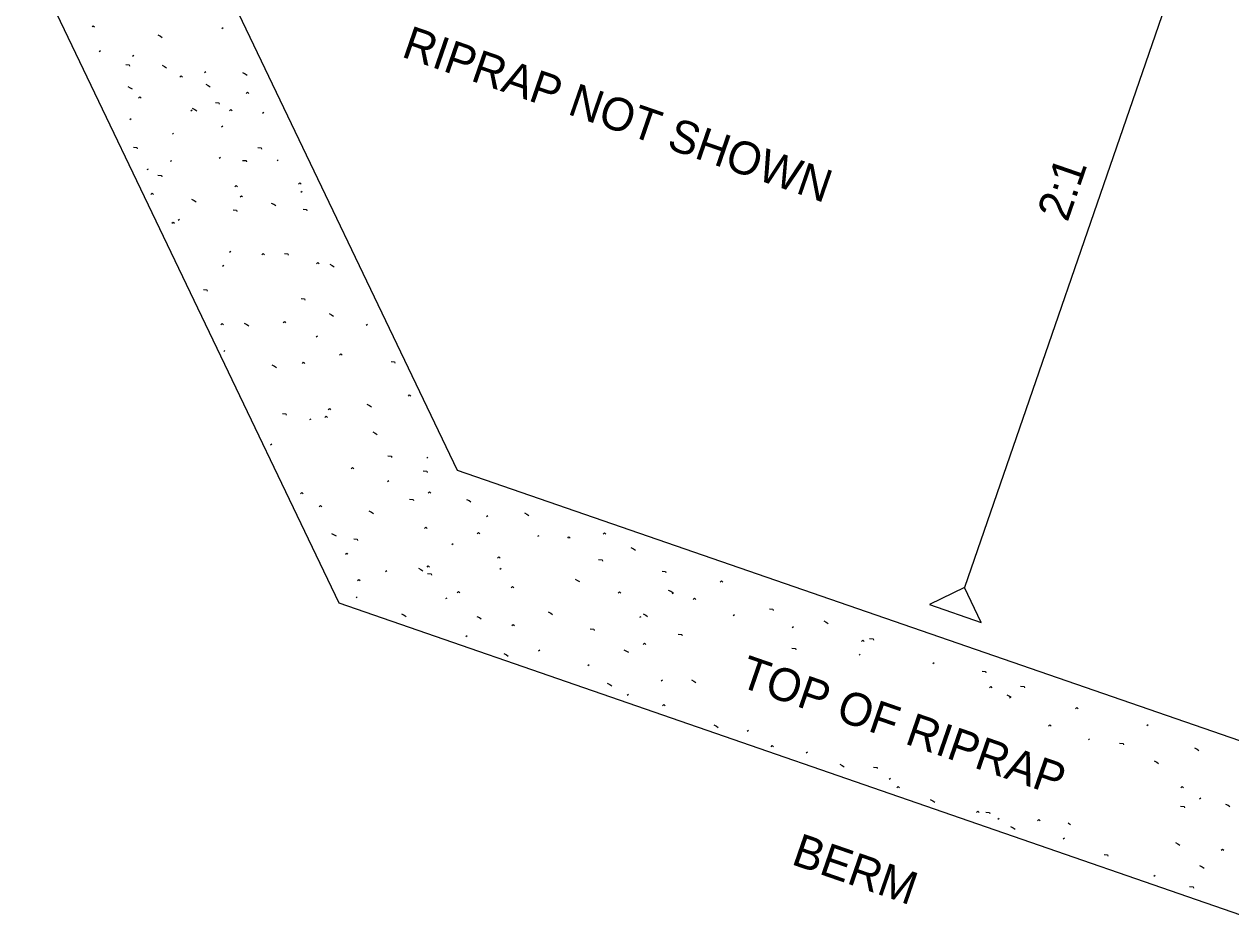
# Model space of a CAD drawing. Extents: x 2039679 to 2054696, y 1636462 to 1637830.
# Drawn here: x 2051130.2 to 2051350.7, y 1636741 to 1636902.9 of the extents above; entities that cross this region are included whole.
import ezdxf

# ---------------------------------------------------------------- set-up
doc = ezdxf.new("R2010")
doc.units = 0
doc.layers.add('DR_Pr_Aggregate_Ditch', color=7, linetype='Continuous')
doc.layers.add('RD_Pr_Roadway_Notes', color=7, linetype='Continuous')

msp = doc.modelspace()

# ---------------------------------------------------------------- linework, layer by layer
at = {"layer": 'DR_Pr_Aggregate_Ditch'}
for p, q in [((2051348.24, 1636933.68), (2051302.03, 1636800)), ((2051155.92, 1636932.96), (2051209.35, 1636821.46)), ((2051130.21, 1636917.2), (2051187.71, 1636797.2)), ((2051209.35, 1636821.46), (2051388.18, 1636759.64)), ((2051187.71, 1636797.2), (2051390.21, 1636727.2))]:
    msp.add_line(p, q, dxfattribs=at)
for points in [[(2051142.61, 1636902.41), (2051142.85, 1636902.64), (2051143.08, 1636902.41)], [(2051154.64, 1636900.94), (2051155.11, 1636900.7), (2051155.46, 1636900.47)], [(2051166.32, 1636902.11), (2051166.56, 1636902.29)], [(2051143.9, 1636897.95), (2051144.14, 1636898.12)], [(2051150.01, 1636897.07), (2051150.24, 1636897.24)], [(2051148.77, 1636895.54), (2051149.42, 1636895.48), (2051149.48, 1636895.24)], [(2051155.41, 1636895.42), (2051155.88, 1636895.19), (2051156.23, 1636894.95)], [(2051163.16, 1636894.07), (2051163.39, 1636894.25)], [(2051170.14, 1636894.07), (2051170.61, 1636893.84), (2051170.96, 1636893.6)], [(2051149.13, 1636891.55), (2051149.6, 1636891.31), (2051149.95, 1636891.08)], [(2051158.69, 1636893.25), (2051158.93, 1636893.48), (2051159.16, 1636893.25)], [(2051163.39, 1636891.96), (2051163.86, 1636891.72), (2051164.21, 1636891.49)], [(2051151.12, 1636889.43), (2051151.36, 1636889.67), (2051151.59, 1636889.43)], [(2051170.79, 1636890.26), (2051171.02, 1636890.49), (2051171.26, 1636890.26)], [(2051160.69, 1636887.09), (2051160.92, 1636887.26)], [(2051160.92, 1636887.56), (2051161.39, 1636887.32), (2051161.74, 1636887.09)], [(2051165.15, 1636888.61), (2051165.8, 1636888.55), (2051165.85, 1636888.32)], [(2051167.73, 1636887.09), (2051167.97, 1636887.32), (2051168.2, 1636887.09)], [(2051149.54, 1636885.5), (2051149.77, 1636885.68)], [(2051173.78, 1636886.68), (2051174.01, 1636886.85)], [(2051157.29, 1636882.8), (2051157.52, 1636882.98)], [(2051166.27, 1636884.15), (2051166.5, 1636884.33)], [(2051150.18, 1636880.45), (2051150.83, 1636880.39), (2051150.88, 1636880.16)], [(2051172.9, 1636880.39), (2051173.54, 1636880.33), (2051173.6, 1636880.1)], [(2051165.85, 1636878.46), (2051166.09, 1636878.63)], [(2051176.42, 1636877.99), (2051176.65, 1636878.16)], [(2051152.71, 1636876.34), (2051152.94, 1636876.52)], [(2051156.93, 1636877.87), (2051157.17, 1636878.04)], [(2051170.14, 1636878.04), (2051170.78, 1636877.99), (2051170.84, 1636877.75)], [(2051154.64, 1636875.34), (2051155.29, 1636875.29), (2051155.35, 1636875.05)], [(2051180.35, 1636873.7), (2051180.59, 1636873.93), (2051180.82, 1636873.7)], [(2051153.35, 1636871.82), (2051153.58, 1636872.06), (2051153.82, 1636871.82)], [(2051168.73, 1636873.23), (2051168.96, 1636873.46), (2051169.2, 1636873.23)], [(2051169.67, 1636871.35), (2051169.9, 1636871.59), (2051170.14, 1636871.35)], [(2051180.76, 1636872.24), (2051181, 1636872.41)], [(2051160.81, 1636870.94), (2051161.28, 1636870.71), (2051161.63, 1636870.47)], [(2051175.36, 1636870.24), (2051175.83, 1636870.01), (2051176.18, 1636869.77)], [(2051158.34, 1636867.13), (2051158.57, 1636867.3)], [(2051168.38, 1636869), (2051169.02, 1636868.95), (2051169.08, 1636868.71)], [(2051181.17, 1636869.12), (2051181.82, 1636869.07), (2051181.88, 1636868.83)], [(2051157.22, 1636866.54), (2051157.46, 1636866.77), (2051157.69, 1636866.54)], [(2051167.73, 1636861.26), (2051167.97, 1636861.43)], [(2051173.66, 1636860.79), (2051173.89, 1636861.02), (2051174.13, 1636860.79)], [(2051177.77, 1636861.02), (2051178.42, 1636860.96), (2051178.47, 1636860.73)], [(2051166.44, 1636858.73), (2051166.68, 1636858.91)], [(2051183.64, 1636859.14), (2051183.87, 1636859.38), (2051184.11, 1636859.14)], [(2051186.05, 1636859.09), (2051186.52, 1636858.85), (2051186.87, 1636858.62)], [(2051162.98, 1636854.45), (2051163.62, 1636854.39), (2051163.68, 1636854.15)], [(2051180.82, 1636852.8), (2051181.47, 1636852.75), (2051181.52, 1636852.51)], [(2051185.93, 1636850.05), (2051186.4, 1636849.81), (2051186.75, 1636849.58)], [(2051166.15, 1636847.99), (2051166.38, 1636848.22), (2051166.62, 1636847.99)], [(2051170.43, 1636848.28), (2051170.9, 1636848.05), (2051171.25, 1636847.81)], [(2051177.53, 1636848.34), (2051177.77, 1636848.58), (2051178, 1636848.34)], [(2051192.74, 1636847.94), (2051192.97, 1636848.11)], [(2051183.58, 1636845.82), (2051183.82, 1636845.99)], [(2051166.68, 1636843.12), (2051166.91, 1636843.29)], [(2051175.48, 1636840.66), (2051175.95, 1636840.42), (2051176.3, 1636840.18)], [(2051181.06, 1636840.95), (2051181.29, 1636841.18), (2051181.53, 1636840.95)], [(2051187.86, 1636842.47), (2051188.1, 1636842.71), (2051188.33, 1636842.47)], [(2051197.26, 1636841.3), (2051197.9, 1636841.24), (2051197.96, 1636841.01)], [(2051200.43, 1636834.96), (2051200.66, 1636835.2), (2051200.9, 1636834.96)], [(2051185.75, 1636832.5), (2051185.99, 1636832.73), (2051186.22, 1636832.5)], [(2051192.85, 1636833.49), (2051193.32, 1636833.26), (2051193.67, 1636833.02)], [(2051177.42, 1636831.79), (2051178.06, 1636831.73), (2051178.12, 1636831.5)], [(2051182.41, 1636830.68), (2051182.64, 1636830.85)], [(2051185.16, 1636831.08), (2051185.4, 1636831.32), (2051185.63, 1636831.08)], [(2051193.91, 1636828.44), (2051194.38, 1636828.21), (2051194.73, 1636827.97)], [(2051175.25, 1636826.1), (2051175.48, 1636826.27)], [(2051196.67, 1636824.04), (2051197.32, 1636823.98), (2051197.37, 1636823.75)], [(2051203.77, 1636823.63), (2051204.01, 1636823.81)], [(2051189.98, 1636821.69), (2051190.21, 1636821.93), (2051190.45, 1636821.69)], [(2051203.13, 1636821.34), (2051203.77, 1636821.28), (2051203.83, 1636821.05)], [(2051196.61, 1636819.41), (2051196.85, 1636819.58)], [(2051180.7, 1636817.11), (2051180.94, 1636817.35), (2051181.17, 1636817.11)], [(2051204.06, 1636817.23), (2051204.3, 1636817.47), (2051204.53, 1636817.23)], [(2051184.11, 1636814.77), (2051184.34, 1636815), (2051184.58, 1636814.77)], [(2051200.66, 1636816.18), (2051201.31, 1636816.12), (2051201.36, 1636815.89)], [(2051211.05, 1636816.12), (2051211.52, 1636815.89), (2051211.87, 1636815.65)], [(2051193.21, 1636814), (2051193.68, 1636813.77), (2051194.03, 1636813.53)], [(2051214.69, 1636813.01), (2051214.92, 1636813.18)], [(2051221.62, 1636813.65), (2051222.09, 1636813.42), (2051222.44, 1636813.19)], [(2051186.4, 1636809.9), (2051186.87, 1636809.66), (2051187.22, 1636809.43)], [(2051203.36, 1636810.77), (2051203.6, 1636811.01), (2051203.83, 1636810.77)], [(2051212.99, 1636809.84), (2051213.22, 1636810.07), (2051213.46, 1636809.84)], [(2051236.05, 1636809.78), (2051236.29, 1636810.01), (2051236.52, 1636809.78)], [(2051190.45, 1636808.9), (2051191.09, 1636808.84), (2051191.15, 1636808.61)], [(2051208.35, 1636807.9), (2051208.59, 1636808.08)], [(2051224.08, 1636809.37), (2051224.32, 1636809.54)], [(2051229.54, 1636809.01), (2051229.77, 1636809.25), (2051230.01, 1636809.01)], [(2051188.92, 1636806.08), (2051189.16, 1636806.31), (2051189.39, 1636806.08)], [(2051216.74, 1636805.37), (2051216.98, 1636805.61), (2051217.21, 1636805.37)], [(2051241.1, 1636807.31), (2051241.57, 1636807.08), (2051241.92, 1636806.84)], [(2051196.26, 1636802.97), (2051196.49, 1636803.15)], [(2051202.25, 1636803.56), (2051202.72, 1636803.32), (2051203.07, 1636803.09)], [(2051203.83, 1636803.73), (2051204.07, 1636803.97), (2051204.3, 1636803.73)], [(2051217.15, 1636803.38), (2051217.39, 1636803.55)], [(2051235.18, 1636805.14), (2051235.82, 1636805.08), (2051235.88, 1636804.85)], [(2051191.15, 1636801.27), (2051191.39, 1636801.5), (2051191.62, 1636801.27)], [(2051203.95, 1636802.56), (2051204.59, 1636802.5), (2051204.65, 1636802.27)], [(2051230.89, 1636801.56), (2051231.36, 1636801.32), (2051231.71, 1636801.09)], [(2051246.8, 1636803.02), (2051247.44, 1636802.97), (2051247.5, 1636802.73)], [(2051257.42, 1636800.97), (2051257.66, 1636801.21), (2051257.89, 1636800.97)], [(2051209.35, 1636799.04), (2051209.58, 1636799.27), (2051209.82, 1636799.04)], [(2051219.21, 1636799.98), (2051219.44, 1636800.21), (2051219.68, 1636799.98)], [(2051238.76, 1636798.98), (2051238.99, 1636799.21), (2051239.23, 1636798.98)], [(2051247.91, 1636799.56), (2051248.38, 1636799.33), (2051248.73, 1636799.1)], [(2051248.62, 1636798.92), (2051248.85, 1636799.1)], [(2051190.86, 1636798.16), (2051191.09, 1636798.33)], [(2051207.29, 1636797.98), (2051207.53, 1636798.16)], [(2051252.49, 1636797.8), (2051252.73, 1636798.04), (2051252.96, 1636797.8)], [(2051199.19, 1636795.22), (2051199.66, 1636794.99), (2051200.01, 1636794.75)], [(2051212.93, 1636794.75), (2051213.4, 1636794.52), (2051213.75, 1636794.28)], [(2051225.96, 1636795.57), (2051226.43, 1636795.34), (2051226.78, 1636795.1)], [(2051242.75, 1636794.57), (2051242.98, 1636794.75)], [(2051243.33, 1636795.22), (2051243.8, 1636794.99), (2051244.15, 1636794.75)], [(2051259.77, 1636794.93), (2051260, 1636795.1)], [(2051266.4, 1636796.1), (2051267.05, 1636796.04), (2051267.11, 1636795.81)], [(2051219.33, 1636793.05), (2051219.56, 1636793.28), (2051219.8, 1636793.05)], [(2051233.65, 1636792.46), (2051234.29, 1636792.4), (2051234.35, 1636792.17)], [(2051270.57, 1636792.7), (2051270.8, 1636792.87)], [(2051276.32, 1636793.93), (2051276.79, 1636793.69), (2051277.14, 1636793.46)], [(2051210.93, 1636791.05), (2051211.17, 1636791.23)], [(2051249.73, 1636791.52), (2051250.38, 1636791.46), (2051250.44, 1636791.23)], [(2051283.25, 1636790.17), (2051283.48, 1636790.41), (2051283.72, 1636790.17)], [(2051284.72, 1636790.7), (2051285.36, 1636790.64), (2051285.42, 1636790.41)], [(2051217.86, 1636787.94), (2051218.33, 1636787.71), (2051218.68, 1636787.47)], [(2051224.2, 1636788.47), (2051224.43, 1636788.65)], [(2051239.81, 1636788.65), (2051240.28, 1636788.41), (2051240.63, 1636788.18)], [(2051243.33, 1636789.58), (2051243.57, 1636789.82), (2051243.8, 1636789.58)], [(2051270.51, 1636788.94), (2051271.16, 1636788.88), (2051271.21, 1636788.65)], [(2051282.78, 1636787.65), (2051283.01, 1636787.82)], [(2051233.24, 1636785.77), (2051233.47, 1636785.94)], [(2051296.28, 1636786.12), (2051296.51, 1636786.3)], [(2051305.26, 1636784.71), (2051305.91, 1636784.65), (2051305.96, 1636784.42)], [(2051236.76, 1636782.54), (2051237.23, 1636782.31), (2051237.58, 1636782.07)], [(2051246.62, 1636782.95), (2051246.86, 1636783.13)], [(2051252.14, 1636783.13), (2051252.61, 1636782.89), (2051252.96, 1636782.66)], [(2051306.61, 1636781.72), (2051306.85, 1636781.95), (2051307.08, 1636781.72)], [(2051312.3, 1636782.01), (2051312.95, 1636781.95), (2051313.01, 1636781.72)], [(2051240.4, 1636780.37), (2051240.63, 1636780.54)], [(2051309.78, 1636780.43), (2051310.25, 1636780.19), (2051310.6, 1636779.96)], [(2051310.25, 1636779.79), (2051310.48, 1636779.96)], [(2051246.86, 1636778.43), (2051247.09, 1636778.67), (2051247.33, 1636778.43)], [(2051322.34, 1636777.84), (2051322.57, 1636778.08), (2051322.81, 1636777.84)], [(2051256.25, 1636774.91), (2051256.72, 1636774.67), (2051257.07, 1636774.44)], [(2051317.41, 1636774.67), (2051317.64, 1636774.91), (2051317.88, 1636774.67)], [(2051335.37, 1636774.79), (2051335.61, 1636774.97)], [(2051262.35, 1636773.8), (2051262.59, 1636773.97)], [(2051324.69, 1636772.21), (2051324.92, 1636772.38)], [(2051266.7, 1636770.92), (2051266.93, 1636771.15), (2051267.17, 1636770.92)], [(2051330.38, 1636771.57), (2051331.03, 1636771.51), (2051331.09, 1636771.27)], [(2051344.09, 1636770.71), (2051344.56, 1636770.48), (2051344.91, 1636770.24)], [(2051273.15, 1636769.8), (2051273.39, 1636769.98)], [(2051336.72, 1636768.34), (2051337.19, 1636768.1), (2051337.54, 1636767.87)], [(2051279.26, 1636767.75), (2051279.73, 1636767.51), (2051280.08, 1636767.28)], [(2051285.42, 1636767.22), (2051286.07, 1636767.16), (2051286.12, 1636766.93)], [(2051288.3, 1636764.99), (2051288.53, 1636765.17)], [(2051289.71, 1636763.41), (2051289.94, 1636763.64), (2051290.18, 1636763.41)], [(2051341.59, 1636763.41), (2051341.83, 1636763.64), (2051342.06, 1636763.41)], [(2051295.81, 1636761.29), (2051296.28, 1636761.06), (2051296.63, 1636760.82)], [(2051345, 1636761.41), (2051345.23, 1636761.59)], [(2051304.26, 1636758.94), (2051304.5, 1636759.18), (2051304.73, 1636758.94)], [(2051341.54, 1636760.06), (2051342.18, 1636760), (2051342.24, 1636759.77)], [(2051349.75, 1636760.47), (2051350.22, 1636760.24), (2051350.57, 1636760)], [(2051305.97, 1636759), (2051306.61, 1636758.94), (2051306.67, 1636758.71)], [(2051308.14, 1636757.71), (2051308.37, 1636757.89)], [(2051315.41, 1636757.42), (2051315.65, 1636757.65), (2051315.88, 1636757.42)], [(2051321.01, 1636757.01), (2051321.08, 1636756.98), (2051321.43, 1636756.74)], [(2051310.48, 1636756.36), (2051310.95, 1636756.13), (2051311.3, 1636755.89)], [(2051320.11, 1636754.13), (2051320.35, 1636754.31)], [(2051340.59, 1636753.43), (2051341.06, 1636753.19), (2051341.41, 1636752.96)], [(2051327.57, 1636751.25), (2051328.21, 1636751.2), (2051328.27, 1636750.96)], [(2051348.99, 1636752.02), (2051349.22, 1636752.25), (2051349.46, 1636752.02)], [(2051345.03, 1636749.23), (2051345.5, 1636748.99), (2051345.85, 1636748.76)], [(2051336.66, 1636747.32), (2051336.9, 1636747.5)], [(2051343.18, 1636745.38), (2051343.82, 1636745.33), (2051343.88, 1636745.09)]]:
    msp.add_lwpolyline(points, dxfattribs=at)
msp.add_lwpolyline([(2051302.03, 1636800), (2051295.67, 1636796.91), (2051305.12, 1636793.65)], close=True, dxfattribs=at)

# ---------------------------------------------------------------- texts
at = {"layer": 'RD_Pr_Roadway_Notes'}
for s, rotation, p in [('RIPRAP NOT SHOWN', 340.9304, (2051198.97, 1636897.04)), ('2:1', 70.93, (2051320.88, 1636866.62)), ('TOP OF RIPRAP', 340.9304, (2051260.62, 1636782.04)), ('BERM', 340.9304, (2051270.2, 1636749.54))]:
    msp.add_text(s, height=6, rotation=rotation, dxfattribs=at).set_placement(p)

doc.saveas('drawing.dxf')
